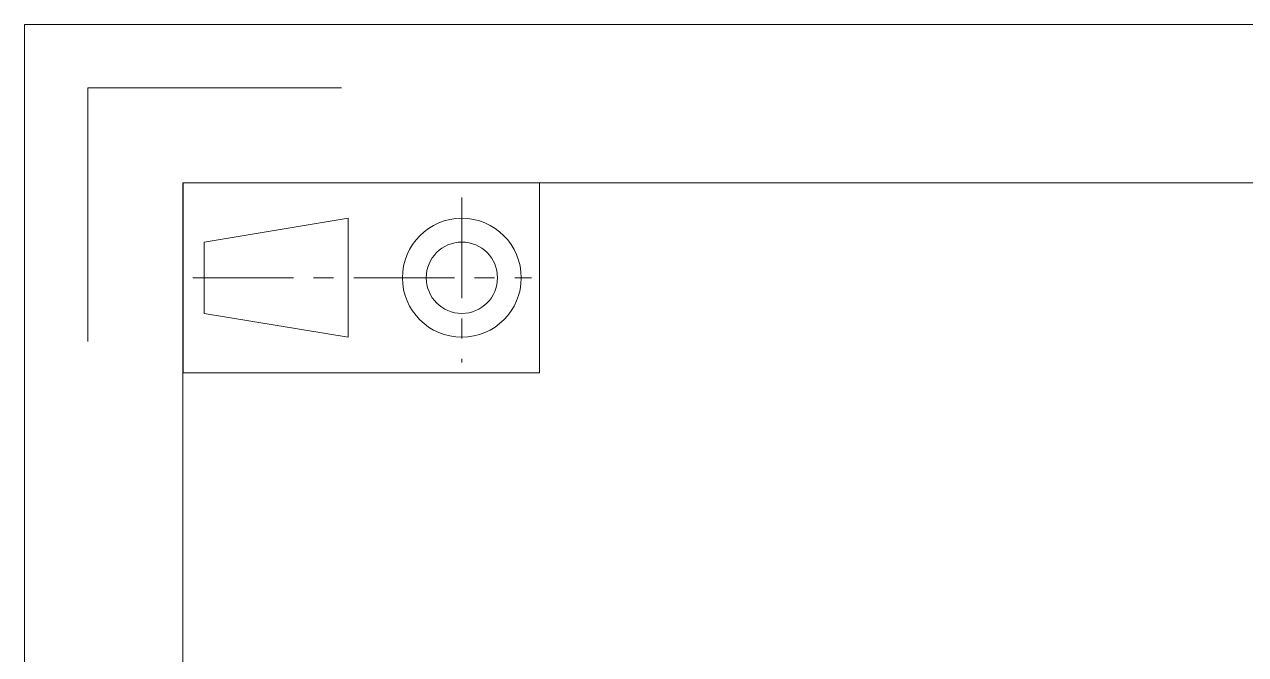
# Model space of a CAD drawing. Header units: millimetres. Extents: x 1677 to 3499, y -182 to 1106.
# Drawn here: x 1676.9 to 2149.5, y 862.3 to 1106.2 of the extents above; entities that cross this region are included whole.
import ezdxf

# ---------------------------------------------------------------- set-up
doc = ezdxf.new("R2010")
doc.units = ezdxf.units.MM
doc.linetypes.add('CENTER', pattern=[10.16, 6.35, -1.27, 1.27, -1.27])
doc.layers.get('0').update_dxf_attribs({"lineweight": 18})
doc.layers.add('DEFAULT_1', color=7, linetype='CENTER', lineweight=18)
doc.layers.add('尺寸线层', color=3, linetype='Continuous', lineweight=18)

# ---------------------------------------------------------------- blocks, each defined once
blk = doc.blocks.new('96_1')
at = {"color": 7, "linetype": 'Continuous'}
for p, q in [((-11.25, 6), (-11.25, -6)), ((11.25, -6), (11.25, 6)), ((-9.927, 2.25), (-0.823, 3.75)), ((-0.823, 0), (-0.823, 3.75)), ((-9.927, 0), (-9.927, 2.25)), ((-9.927, 0), (-9.927, -2.25)), ((-0.823, 0), (-0.823, -3.75)), ((-9.927, -2.25), (-0.823, -3.75)), ((-11.25, -6), (11.25, -6))]:
    blk.add_line(p, q, dxfattribs=at)
for radius in [3.75, 2.25]:
    blk.add_circle((6.344, 0), radius, dxfattribs=at)
at = {"layer": 'DEFAULT_1', "color": 1, "linetype": 'CENTER'}
for p, q in [((6.344, 5.054), (6.344, -5.356)), ((-10.637, 0), (10.743, 0))]:
    blk.add_line(p, q, dxfattribs=at)
blk = doc.blocks.new('84512')
at = {"color": 7, "linetype": 'Continuous'}
for p, q in [((-601.72, -713.82), (-601.72, 230.99)), ((-601.72, 230.99), (734.51, 230.99)), ((-583.72, 141.01), (-583.72, 213)), ((-583.72, 213), (-511.74, 213)), ((-556.73, -668.82), (-556.73, 186)), ((-556.73, 186), (689.52, 186))]:
    blk.add_line(p, q, dxfattribs=at)
at = {"color": 2, "linetype": 'Continuous', "xscale": 4.499094251428597, "yscale": 4.499094251428597, "zscale": 4.499094251428597}
blk.add_blockref('96_1', (-506.07, 159.08), dxfattribs=at)

msp = doc.modelspace()

# ---------------------------------------------------------------- block references
at = {"layer": '尺寸线层', "xscale": 1.363373712543345, "yscale": 1.363373712543345, "zscale": 1.363373712543345}
msp.add_blockref('84512', (2497.23, 791.26), dxfattribs=at)

doc.saveas('drawing.dxf')
